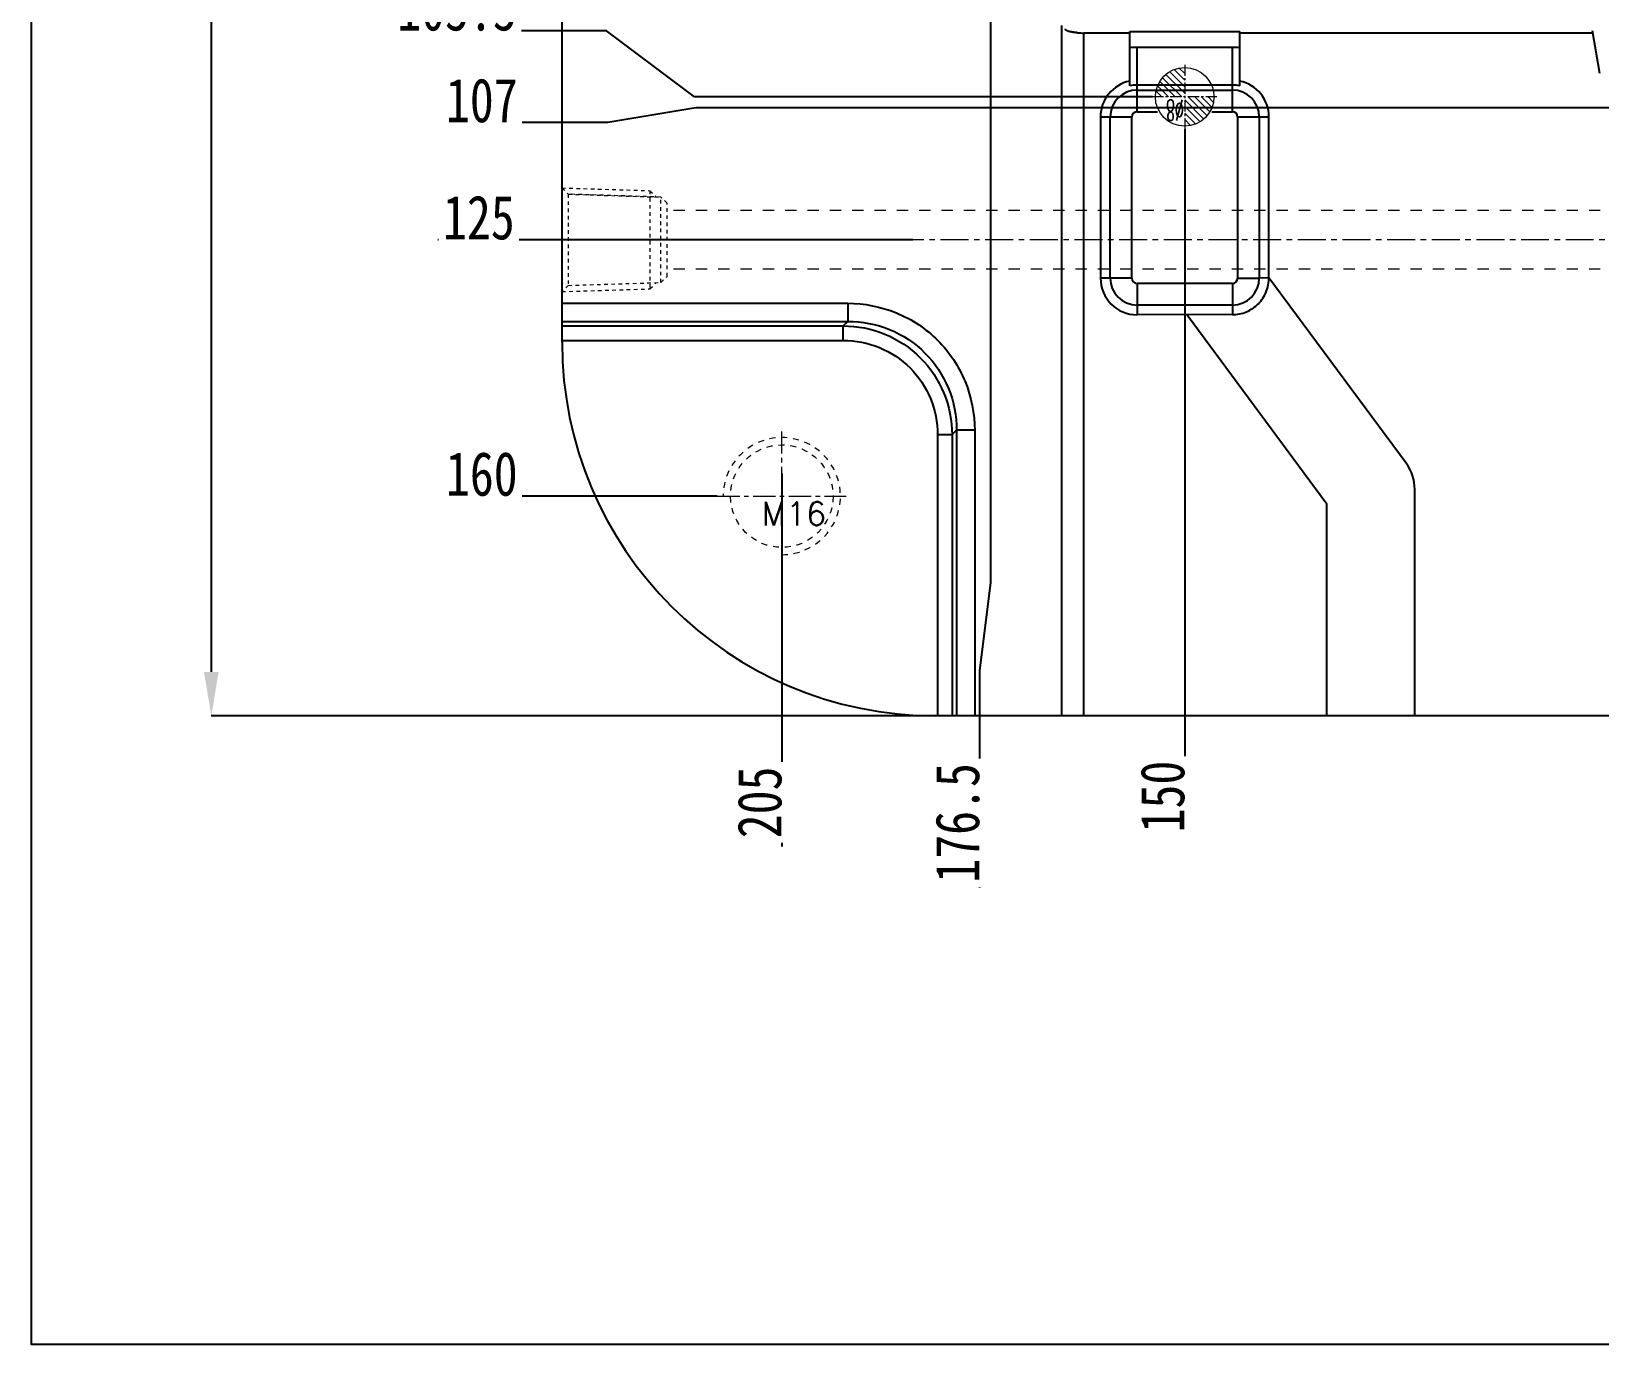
# Model space of a CAD drawing. Header units: millimetres. Extents: x 4797 to 6967, y -10922 to -3169.
# Drawn here: x 5246.5 to 5460.6, y -6133.8 to -5954.5 of the extents above; entities that cross this region are included whole.
import ezdxf
from ezdxf.enums import TextEntityAlignment as Align

# ---------------------------------------------------------------- set-up
doc = ezdxf.new("R2010")
doc.units = ezdxf.units.MM
doc.header["$LTSCALE"] = 16.335
doc.header["$PDMODE"] = 3
doc.header["$PDSIZE"] = 0.3125
doc.linetypes.add('CENTER', pattern=[0.6, 0.375, -0.075, 0.075, -0.075])
doc.linetypes.add('HIDDEN', pattern=[0.2, 0.1, -0.1])
doc.layers.get('0').update_dxf_attribs({"linetype": 'CONTINUOUS'})
doc.layers.get('Defpoints').update_dxf_attribs({"linetype": 'CONTINUOUS'})
for name, color, linetype, lineweight in [('cool', 153, 'HIDDEN', 9), ('epin', 13, 'CONTINUOUS', 9), ('screw', 33, 'CONTINUOUS', 13)]:
    doc.layers.add(name, color=color, linetype=linetype, lineweight=lineweight)
doc.layers.add('DEFAULT_2', color=8, linetype='HIDDEN')
doc.styles.get("Standard").update_dxf_attribs({"font": 'txt', "width": 0.8})
doc.styles.add('TXT', font='txt.shx', dxfattribs={"bigfont": 'gbcbig.shx'})
doc.styles.add('TXT05', font='txt.shx', dxfattribs={"width": 0.5, "bigfont": 'gbcbig.shx'})
doc.dimstyles.new('ISO-25', dxfattribs={"dimtxt": 8, "dimasz": 6, "dimexe": 0, "dimexo": 0, "dimgap": 0, "dimtad": 1, "dimdsep": 46, "dimtxsty": 'Standard', "dimcen": 0, "dimclrd": 4, "dimclre": 4, "dimclrt": 6, "dimazin": 0, "dimtfac": 1, "dimtofl": 0, "dimtmove": 0, "dimatfit": 3, "dimfxl": 0, "dimarcsym": 0})

# ---------------------------------------------------------------- blocks, each defined once
blk = doc.blocks.new('cool_jt_f12')
at = {"layer": 'cool', "ltscale": 0.3}
for p, q in [((0, 7.0785), (0.856, 6.2225)), ((0, 7.0785), (12, 6.7035)), ((12, 6.7035), (12.856, 5.8475)), ((12, 6.7035), (12, -6.7035)), ((0.856, 6.2225), (0.856, -6.2225)), ((13.5, 5.827375), (0.856, 6.2225)), ((0.856, 6.2225), (13.5, 5.827375)), ((14.327375, 5), (13.5, 5.827375)), ((13.5, -5.827375), (13.5, 5.827375)), ((14.327375, -5), (14.327375, 5)), ((0.856, -6.2225), (0, -7.0785)), ((0.856, -6.2225), (13.5, -5.827375)), ((12, -6.7035), (12.856, -5.8475)), ((13.5, -5.827375), (14.327375, -5)), ((0, -7.0785), (12, -6.7035))]:
    blk.add_line(p, q, dxfattribs=at)
blk = doc.blocks.new('147')
at = {"layer": 'cool', "ltscale": 0.932966}
for p, q in [((229.57, -3849.57), (-211.77, -3849.57)), ((229.57, -3857.57), (-211.77, -3857.57))]:
    blk.add_line(p, q, dxfattribs=at)
at = {"layer": 'cool', "color": 1, "linetype": 'CENTER', "ltscale": 0.621977}
blk.add_line((243.9, -3853.57), (-226.1, -3853.57), dxfattribs=at)
at = {"layer": 'cool', "ltscale": 0.932966}
blk.add_blockref('cool_jt_f12', (-226.1, -3853.57), dxfattribs=at)
at = {"layer": 'cool', "ltscale": 0.932966, "rotation": 179.9999999999999}
blk.add_blockref('cool_jt_f12', (243.9, -3853.57), dxfattribs=at)
blk = doc.blocks.new('screw_m16_g')
at = {"layer": 'screw', "color": 1, "linetype": 'CENTER', "ltscale": 0.497582}
for p, q in [((0, -8.8), (0, 8.8)), ((-8.8, 0), (8.8, 0))]:
    blk.add_line(p, q, dxfattribs=at)
at = {"layer": 'screw', "color": 33, "linetype": 'HIDDEN', "ltscale": 0.497582}
blk.add_circle((0, 0), 7, dxfattribs=at)
at = {"layer": 'screw', "color": 92, "linetype": 'HIDDEN', "ltscale": 0.497582}
blk.add_arc((0, 0), 8, 270, 180, dxfattribs=at)
at = {"layer": 'screw', "color": 6, "style": 'TXT'}
blk.add_text('M16', height=3.2, dxfattribs=at).set_placement((-2.72, -4))
blk = doc.blocks.new('*D200')
at = {"color": 4, "lineweight": -2, "transparency": 16777216}
for p, q in [((5388.09, -5667.99), (5271.11, -5667.99)), ((5271.11, -5673.99), (5271.11, -6041.99)), ((5398.89, -6047.99), (5271.11, -6047.99))]:
    blk.add_line(p, q, dxfattribs=at)
at = {"color": 4, "transparency": 16777216}
for points in [[(5270.11, -5673.99), (5272.11, -5673.99), (5271.11, -5667.99)], [(5270.11, -6041.99), (5272.11, -6041.99), (5271.11, -6047.99)]]:
    blk.add_solid(points, dxfattribs=at)
at = {"layer": 'Defpoints', "color": 0, "transparency": 16777216}
for p in [(5388.09, -5667.99), (5271.11, -6047.99), (5398.89, -6047.99)]:
    blk.add_point(p, dxfattribs=at)
at = {"color": 6, "transparency": 16777216, "insert": (5267.11, -5848.35), "char_height": 8, "attachment_point": 5, "rotation": 90, "bg_fill": 3, "box_fill_scale": 1.1, "bg_fill_color": 256, "bg_fill_true_color": 13158600, "bg_fill_transparency": 0}
blk.add_mtext('380', dxfattribs=at)
blk = doc.blocks.new('*D166')
at = {"color": 4, "lineweight": -2, "transparency": 16777216}
for p, q in [((5337.23, -5964.99), (5325.23, -5966.99)), ((5527.58, -5964.99), (5337.23, -5964.99)), ((5325.23, -5966.99), (5302.83, -5966.99))]:
    blk.add_line(p, q, dxfattribs=at)
at = {"layer": 'Defpoints', "color": 0, "transparency": 16777216}
for p in [(5553.98, -5857.99), (5527.58, -5964.99)]:
    blk.add_point(p, dxfattribs=at)
at = {"color": 6, "transparency": 16777216, "insert": (5308.03, -5963.99), "char_height": 6, "attachment_point": 5, "bg_fill": 3, "box_fill_scale": 1.1, "bg_fill_color": 256, "bg_fill_true_color": 13158600, "bg_fill_transparency": 0}
blk.add_mtext('107', dxfattribs=at)
at = {"layer": 'Defpoints', "color": 0, "transparency": 16777216}
blk.add_point((5313.23, -5966.99), dxfattribs=at)
blk = doc.blocks.new('*D167')
at = {"color": 4, "lineweight": -2, "transparency": 16777216}
blk.add_line((5366.87, -5982.99), (5302.03, -5982.99), dxfattribs=at)
at = {"layer": 'Defpoints', "color": 0, "transparency": 16777216}
for p in [(5553.98, -5857.99), (5366.87, -5982.99)]:
    blk.add_point(p, dxfattribs=at)
at = {"color": 6, "transparency": 16777216, "insert": (5307.63, -5979.99), "char_height": 6, "attachment_point": 5, "bg_fill": 3, "box_fill_scale": 1.1, "bg_fill_color": 256, "bg_fill_true_color": 13158600, "bg_fill_transparency": 0}
blk.add_mtext('125', dxfattribs=at)
at = {"layer": 'Defpoints', "color": 0, "transparency": 16777216}
blk.add_point((5313.23, -5982.99), dxfattribs=at)
blk = doc.blocks.new('*D168')
at = {"color": 4, "lineweight": -2, "transparency": 16777216}
blk.add_line((5340.18, -6017.99), (5302.83, -6017.99), dxfattribs=at)
at = {"layer": 'Defpoints', "color": 0, "transparency": 16777216}
for p in [(5553.98, -5857.99), (5340.18, -6017.99)]:
    blk.add_point(p, dxfattribs=at)
at = {"color": 6, "transparency": 16777216, "insert": (5308.03, -6014.99), "char_height": 6, "attachment_point": 5, "bg_fill": 3, "box_fill_scale": 1.1, "bg_fill_color": 256, "bg_fill_true_color": 13158600, "bg_fill_transparency": 0}
blk.add_mtext('160', dxfattribs=at)
at = {"layer": 'Defpoints', "color": 0, "transparency": 16777216}
blk.add_point((5313.23, -6017.99), dxfattribs=at)
blk = doc.blocks.new('*D171')
at = {"color": 4, "lineweight": -2, "transparency": 16777216}
blk.add_line((5403.98, -5967.89), (5403.98, -6064.21), dxfattribs=at)
at = {"layer": 'Defpoints', "color": 0, "transparency": 16777216}
for p in [(5553.98, -5857.99), (5403.98, -5967.89)]:
    blk.add_point(p, dxfattribs=at)
at = {"color": 6, "transparency": 16777216, "insert": (5400.98, -6059.01), "char_height": 6, "attachment_point": 5, "rotation": 90, "bg_fill": 3, "box_fill_scale": 1.1, "bg_fill_color": 256, "bg_fill_true_color": 13158600, "bg_fill_transparency": 0}
blk.add_mtext('150', dxfattribs=at)
at = {"layer": 'Defpoints', "color": 0, "transparency": 16777216}
blk.add_point((5403.98, -6053.81), dxfattribs=at)
blk = doc.blocks.new('*D172')
at = {"color": 4, "lineweight": -2, "transparency": 16777216}
for p, q in [((5377.48, -5887.39), (5377.48, -6029.81)), ((5377.48, -6029.81), (5375.98, -6041.81)), ((5375.98, -6041.81), (5375.98, -6071.41))]:
    blk.add_line(p, q, dxfattribs=at)
at = {"layer": 'Defpoints', "color": 0, "transparency": 16777216}
for p in [(5553.98, -5857.99), (5377.48, -5887.39)]:
    blk.add_point(p, dxfattribs=at)
at = {"color": 6, "transparency": 16777216, "insert": (5372.98, -6062.61), "char_height": 6, "attachment_point": 5, "rotation": 90, "bg_fill": 3, "box_fill_scale": 1.1, "bg_fill_color": 256, "bg_fill_true_color": 13158600, "bg_fill_transparency": 0}
blk.add_mtext('176.5', dxfattribs=at)
at = {"layer": 'Defpoints', "color": 0, "transparency": 16777216}
blk.add_point((5375.98, -6053.81), dxfattribs=at)
blk = doc.blocks.new('*D173')
at = {"color": 4, "lineweight": -2, "transparency": 16777216}
blk.add_line((5348.98, -6014.88), (5348.98, -6065.81), dxfattribs=at)
at = {"layer": 'Defpoints', "color": 0, "transparency": 16777216}
for p in [(5553.98, -5857.99), (5348.98, -6014.88)]:
    blk.add_point(p, dxfattribs=at)
at = {"color": 6, "transparency": 16777216, "insert": (5345.98, -6059.81), "char_height": 6, "attachment_point": 5, "rotation": 90, "bg_fill": 3, "box_fill_scale": 1.1, "bg_fill_color": 256, "bg_fill_true_color": 13158600, "bg_fill_transparency": 0}
blk.add_mtext('205', dxfattribs=at)
at = {"layer": 'Defpoints', "color": 0, "transparency": 16777216}
blk.add_point((5348.98, -6053.81), dxfattribs=at)
blk = doc.blocks.new('*D174')
at = {"color": 4, "lineweight": -2, "transparency": 16777216}
for p, q in [((5325.05, -5954.47), (5296.25, -5954.47)), ((5337.05, -5963.49), (5325.05, -5954.47)), ((5399.58, -5963.49), (5337.05, -5963.49))]:
    blk.add_line(p, q, dxfattribs=at)
at = {"layer": 'Defpoints', "color": 0, "transparency": 16777216}
for p in [(5553.98, -5857.99), (5399.58, -5963.49)]:
    blk.add_point(p, dxfattribs=at)
at = {"color": 6, "transparency": 16777216, "insert": (5304.65, -5951.47), "char_height": 6, "attachment_point": 5, "bg_fill": 3, "box_fill_scale": 1.1, "bg_fill_color": 256, "bg_fill_true_color": 13158600, "bg_fill_transparency": 0}
blk.add_mtext('105.5', dxfattribs=at)
at = {"layer": 'Defpoints', "color": 0, "transparency": 16777216}
blk.add_point((5313.05, -5954.47), dxfattribs=at)
blk = doc.blocks.new('epin_ejp_8')
at = {"layer": 'epin'}
h = blk.add_hatch(dxfattribs=at)
h.set_pattern_fill('_ANSI31', color=123, scale=0.2, angle=90, style=0)
h.set_pattern_definition([(135, (-263.1036, 1313.3417), (-0.4490128, -0.4490128), [])])
h.paths.add_polyline_path([(0, 4, 0.414214), (-4, 0), (0, 0)])
h.paths.add_polyline_path([(4, 0), (0, 0), (0, -4, 0.414214)])
at = {"layer": 'epin', "color": 1, "linetype": 'CENTER', "ltscale": 0.248791}
for p, q in [((0, -4.4), (0, 4.4)), ((-4.4, 0), (4.4, 0))]:
    blk.add_line(p, q, dxfattribs=at)
at = {"layer": 'epin'}
blk.add_circle((0, 0), 4, dxfattribs=at)
at = {"layer": 'epin', "color": 6, "style": 'TXT05', "width": 0.5}
blk.add_text('%%c8', height=2.8, dxfattribs=at).set_placement((1.33, 1.8), align=Align.MIDDLE)
blk = doc.blocks.new('1258')
at = {"layer": 'epin', "color": 4, "rotation": 179.9999999998958}
blk.add_blockref('epin_ejp_8', (-410.76, 2500.91), dxfattribs=at)

msp = doc.modelspace()

# ---------------------------------------------------------------- linework, layer by layer
at = {"color": 7, "linetype": 'Continuous'}
for p, q in [((5318.984, -5996.99), (5318.984, -5718.99)), ((5387.224, -6047.99), (5387.224, -5953.732)), ((5390.234, -6047.99), (5390.234, -5954.765)), ((5396.484, -5954.765), (5390.234, -5954.765)), ((5396.484, -5961.992), (5396.484, -5954.55)), ((5396.484, -5954.55), (5411.484, -5954.55)), ((5411.484, -5961.992), (5411.484, -5954.55)), ((5459.65, -5954.765), (5411.484, -5954.765)), ((5459.59, -5954.422), (5460.62, -5960.267)), ((5397.484, -5961.876), (5397.484, -5956.731)), ((5410.484, -5956.731), (5397.484, -5956.731)), ((5410.484, -5961.876), (5410.484, -5956.731)), ((5410.484, -5961.876), (5397.484, -5961.876)), ((5397.484, -5965.511), (5397.484, -5961.992)), ((5397.484, -5962.557), (5410.484, -5962.557)), ((5410.484, -5965.511), (5410.484, -5961.992)), ((5392.484, -5966.231), (5392.484, -5988.231)), ((5396.765, -5966.231), (5392.484, -5966.231)), ((5393.81, -5988.231), (5393.81, -5966.231)), ((5396.765, -5988.231), (5396.765, -5966.231)), ((5397.484, -5965.511), (5400.267, -5965.511)), ((5407.701, -5965.511), (5410.484, -5965.511)), ((5411.204, -5966.231), (5411.204, -5988.231)), ((5415.484, -5966.231), (5411.204, -5966.231)), ((5414.158, -5966.231), (5414.158, -5988.231)), ((5415.484, -5988.18), (5415.484, -5966.231)), ((5396.765, -5988.231), (5392.484, -5988.231)), ((5397.484, -5988.95), (5397.484, -5993.231)), ((5410.484, -5988.95), (5397.484, -5988.95)), ((5410.484, -5988.95), (5410.484, -5993.21)), ((5411.204, -5988.231), (5414.158, -5988.231)), ((5415.463, -5988.171), (5414.158, -5988.231)), ((5415.484, -5988.18), (5415.463, -5988.171)), ((5434.213, -6013.507), (5415.484, -5988.18)), ((5318.984, -5991.662), (5357.982, -5991.662)), ((5357.982, -5991.662), (5357.982, -5994.138)), ((5410.484, -5991.905), (5397.484, -5991.905)), ((5410.484, -5993.21), (5397.484, -5993.231)), ((5404.295, -5993.231), (5423.389, -6019.052)), ((5318.984, -5994.138), (5357.982, -5994.138)), ((5318.984, -5994.746), (5357.374, -5994.746)), ((5357.374, -5994.746), (5357.982, -5994.138)), ((5357.374, -5996.726), (5357.374, -5994.746)), ((5318.984, -5996.726), (5357.374, -5996.726)), ((5372.228, -6009.6), (5372.836, -6008.992)), ((5372.836, -6008.992), (5372.836, -6047.99)), ((5375.312, -6008.992), (5372.836, -6008.992)), ((5375.312, -6008.992), (5375.312, -6047.99)), ((5370.248, -6009.6), (5370.248, -6047.99)), ((5370.248, -6009.6), (5372.228, -6009.6)), ((5372.228, -6009.6), (5372.228, -6047.99)), ((5435.389, -6047.99), (5435.389, -6017.074)), ((5423.389, -6047.99), (5423.389, -6019.052)), ((5519.648, -6047.99), (5369.984, -6047.99))]:
    msp.add_line(p, q, dxfattribs=at)
msp.add_lwpolyline([(6001.378, -6133.841), (5246.546, -6133.841), (5246.546, -5613.499), (6001.378, -5613.499)], close=True)
for centre, radius, start, end in [((5390.19, -5944.537), 10.227, 265.32913, 267.64777), ((5390.234, -5943.592), 11.173, 267.61735, 270.00056), ((5397.484, -5966.231), 9.5, 90, 96.04233), ((5410.484, -5966.231), 9.5, 83.95767, 90), ((5397.484, -5966.231), 5, 101.53696, 180), ((5397.484, -5966.231), 4.355, 90, 103.27498), ((5410.484, -5966.231), 4.355, 76.72502, 90), ((5410.484, -5966.231), 5, 0, 78.46304), ((5397.484, -5966.231), 3.674, 90, 180), ((5410.484, -5966.231), 3.674, 0, 90), ((5397.484, -5966.231), 0.719, 90, 180), ((5410.484, -5966.231), 0.719, 0, 90), ((5397.484, -5988.231), 5, 180, 270), ((5397.484, -5988.231), 3.674, 180, 270), ((5397.484, -5988.231), 0.719, 180, 270), ((5410.484, -5988.231), 3.674, 270, 360), ((5410.484, -5988.231), 0.719, 270, 360), ((5369.984, -5996.99), 51, 180, 270), ((5429.389, -6017.074), 6, 0, 36.48277)]:
    msp.add_arc(centre, radius, start, end, dxfattribs=at)
for points, knots in [([(5388.681, -5954.646), (5388.637, -5954.639), (5388.47, -5954.608), (5388.304, -5954.57), (5388.184, -5954.537)], [0, 0, 0, 0, 0.2624721, 1, 1, 1, 1]), ([(5388.319, -5954.552), (5388.453, -5954.588), (5389.083, -5954.722), (5389.73, -5954.764), (5390.234, -5954.765)], [0, 0, 0, 0, 0.2160973, 1, 1, 1, 1]), ([(5389.357, -5954.73), (5389.298, -5954.725), (5389.072, -5954.704), (5388.847, -5954.675), (5388.681, -5954.646)], [0, 0, 0, 0, 0.2591844, 1, 1, 1, 1]), ([(5410.484, -5993.21), (5411.138, -5993.21), (5412.461, -5992.945), (5414.125, -5991.815), (5415.233, -5990.132), (5415.468, -5988.805), (5415.462, -5988.15)], [0, 0, 0, 0, 0.2500072, 0.4999337, 0.7499117, 1, 1, 1, 1]), ([(5357.982, -5991.662), (5360.238, -5991.662), (5364.801, -5992.548), (5370.578, -5996.396), (5374.426, -6002.173), (5375.312, -6006.736), (5375.312, -6008.992)], [0, 0, 0, 0, 0.2500254, 0.4999994, 0.7499737, 1, 1, 1, 1]), ([(5357.374, -5994.746), (5359.307, -5994.751), (5363.211, -5995.521), (5368.153, -5998.822), (5371.454, -6003.764), (5372.223, -6007.668), (5372.228, -6009.6)], [0, 0, 0, 0, 0.2500423, 0.5000435, 0.7499888, 1, 1, 1, 1]), ([(5357.982, -5994.138), (5359.918, -5994.132), (5363.836, -5994.878), (5368.801, -5998.174), (5372.096, -6003.139), (5372.842, -6007.056), (5372.836, -6008.992)], [0, 0, 0, 0, 0.2500452, 0.5000464, 0.7499924, 1, 1, 1, 1]), ([(5357.374, -5996.726), (5359.05, -5996.726), (5362.44, -5997.384), (5366.731, -6000.243), (5369.59, -6004.535), (5370.248, -6007.924), (5370.248, -6009.6)], [0, 0, 0, 0, 0.2500586, 0.5000438, 0.7499727, 1, 1, 1, 1])]:
    msp.add_open_spline(points, degree=3, knots=knots, dxfattribs=at)
at = {"layer": 'DEFAULT_2', "color": 8, "linetype": 'HIDDEN'}
for p, q in [((5397.484, -5961.876), (5397.484, -5961.992)), ((5410.484, -5961.876), (5410.484, -5961.992)), ((5318.984, -5996.99), (5318.984, -5996.99)), ((5369.984, -6047.99), (5369.984, -6047.99))]:
    msp.add_line(p, q, dxfattribs=at)
msp.add_open_spline([(5387.603, -5954.215), (5387.679, -5954.292), (5387.914, -5954.431), (5388.167, -5954.512), (5388.319, -5954.552)], degree=3, knots=[0, 0, 0, 0, 0.4089377, 1, 1, 1, 1], dxfattribs=at)

# ---------------------------------------------------------------- block references
msp.add_blockref('147', (5545.088, -2129.424))
at = {"layer": 'screw'}
msp.add_blockref('screw_m16_g', (5348.984, -6017.99), dxfattribs=at)

# ---------------------------------------------------------------- next in the draw order: dimensions: what is measured, and where the dimension line sits
dim = msp.add_linear_dim(base=(5271.105, -6047.99), p1=(5388.085, -5667.99), p2=(5398.887, -6047.99), angle=90, dimstyle='ISO-25', override={"dimfxl": 1.25})
dim.commit()
dim.dimension.update_dxf_attribs({"geometry": '*D200', "text_midpoint": (5271.105, -5848.354), "dimtype": 160})

# ---------------------------------------------------------------- next in the draw order: dimensions: what is measured, and where the dimension line sits
dim = msp.add_ordinate_dim(feature_location=(5527.585, -5964.99), offset=(-214.356, -2), dtype=0, origin=(5553.984, -5857.99), dimstyle='ISO-25', override={"dimtxt": 6, "dimfxl": 1.25})
dim.commit()
dim.dimension.update_dxf_attribs({"geometry": '*D166', "text_midpoint": (5308.028, -5963.99)})

# ---------------------------------------------------------------- next in the draw order: dimensions: what is measured, and where the dimension line sits
dim = msp.add_ordinate_dim(feature_location=(5366.869, -5982.99), offset=(-53.641, 0), dtype=0, origin=(5553.984, -5857.99), dimstyle='ISO-25', override={"dimtxt": 6, "dimfxl": 1.25})
dim.commit()
dim.dimension.update_dxf_attribs({"geometry": '*D167', "text_midpoint": (5307.628, -5979.99)})

# ---------------------------------------------------------------- next in the draw order: dimensions: what is measured, and where the dimension line sits
dim = msp.add_ordinate_dim(feature_location=(5340.184, -6017.99), offset=(-26.956, 0), dtype=0, origin=(5553.984, -5857.99), dimstyle='ISO-25', override={"dimtxt": 6, "dimfxl": 1.25})
dim.commit()
dim.dimension.update_dxf_attribs({"geometry": '*D168', "text_midpoint": (5308.028, -6014.99)})

# ---------------------------------------------------------------- next in the draw order: dimensions: what is measured, and where the dimension line sits
dim = msp.add_ordinate_dim(feature_location=(5403.984, -5967.89), offset=(0, -85.916), dtype=1, origin=(5553.984, -5857.99), dimstyle='ISO-25', override={"dimtxt": 6, "dimfxl": 1.25})
dim.commit()
dim.dimension.update_dxf_attribs({"geometry": '*D171', "text_midpoint": (5400.984, -6059.006)})

# ---------------------------------------------------------------- next in the draw order: dimensions: what is measured, and where the dimension line sits
dim = msp.add_ordinate_dim(feature_location=(5377.484, -5887.39), offset=(-1.5, -166.416), dtype=1, origin=(5553.984, -5857.99), dimstyle='ISO-25', override={"dimtxt": 6, "dimfxl": 1.25})
dim.commit()
dim.dimension.update_dxf_attribs({"geometry": '*D172', "text_midpoint": (5372.984, -6062.606)})

# ---------------------------------------------------------------- next in the draw order: dimensions: what is measured, and where the dimension line sits
dim = msp.add_ordinate_dim(feature_location=(5348.984, -6014.884), offset=(0, -38.922), dtype=1, origin=(5553.984, -5857.99), dimstyle='ISO-25', override={"dimtxt": 6, "dimfxl": 1.25})
dim.commit()
dim.dimension.update_dxf_attribs({"geometry": '*D173', "text_midpoint": (5345.984, -6059.806)})

# ---------------------------------------------------------------- next in the draw order: dimensions: what is measured, and where the dimension line sits
dim = msp.add_ordinate_dim(feature_location=(5399.584, -5963.49), offset=(-86.536, 9.022), dtype=0, origin=(5553.984, -5857.99), dimstyle='ISO-25', override={"dimtxt": 6, "dimfxl": 1.25})
dim.commit()
dim.dimension.update_dxf_attribs({"geometry": '*D174', "text_midpoint": (5304.648, -5951.468)})

# ---------------------------------------------------------------- next in the draw order: block references
msp.add_blockref('1258', (5814.739, -8464.395))

doc.saveas('drawing.dxf')
